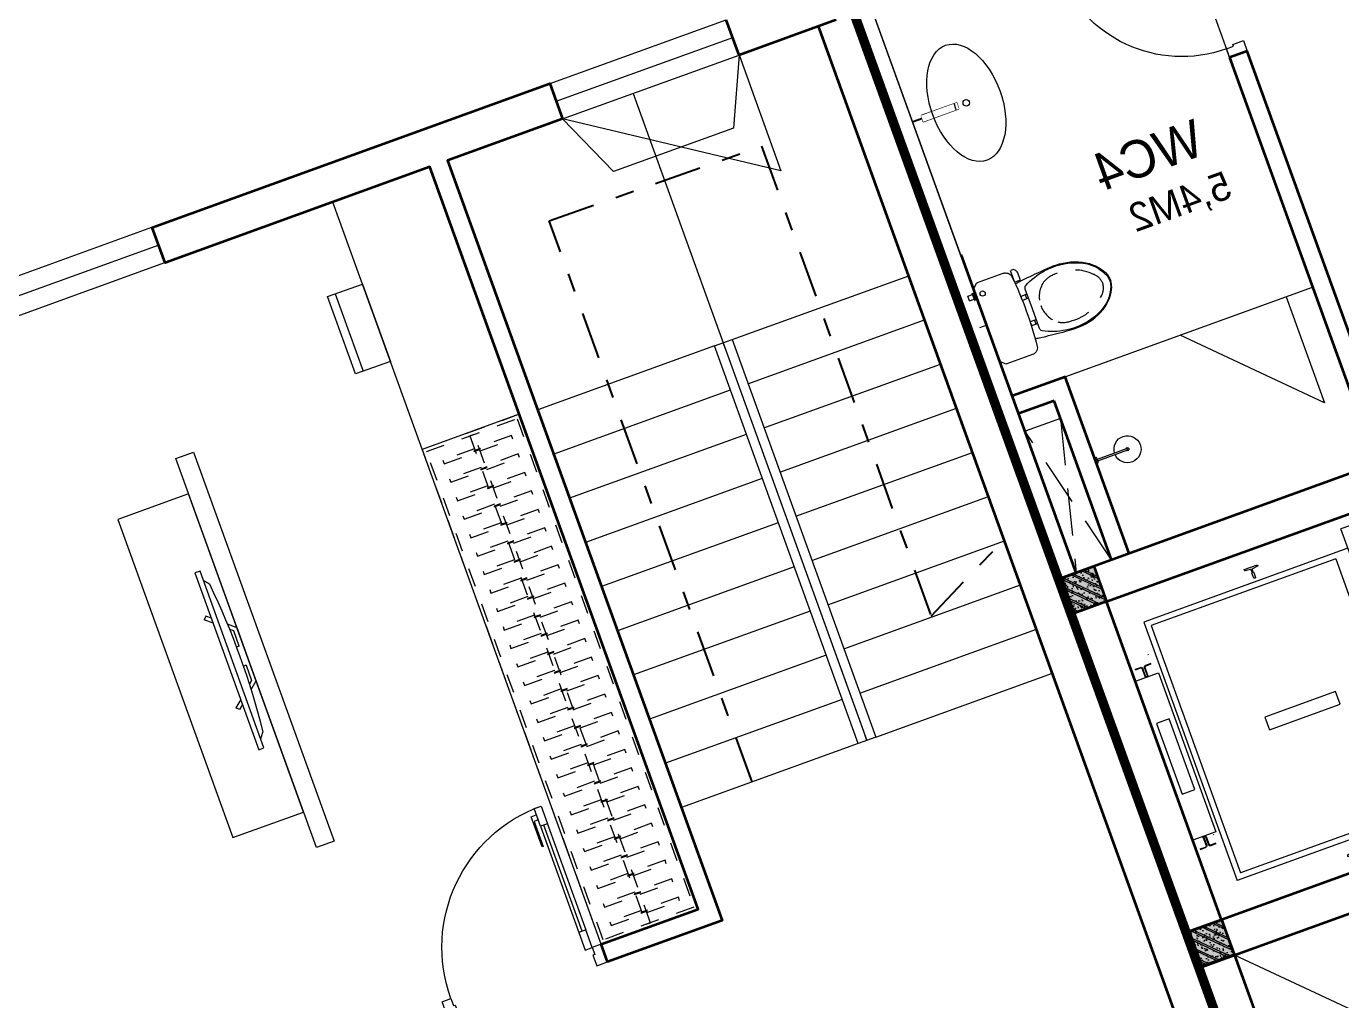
# Model space of a CAD drawing. Header units: metres. Extents: x 568332 to 569219, y 2065964 to 2066430.
# Drawn here: x 568632.11 to 568639.12, y 2066208.63 to 2066213.82 of the extents above; entities that cross this region are included whole.
import ezdxf

# ---------------------------------------------------------------- set-up
doc = ezdxf.new("R2010")
doc.units = ezdxf.units.M
for name, pattern in [('$AUDIT_BAD_LTYPE2', [0]), ('DASHDOT2', [0.5, 0.25, -0.125, 0, -0.125]), ('HIDDEN', [0.375, 0.25, -0.125]), ('HIDDEN2', [0.1875, 0.125, -0.0625]), ('X-5M-G-MB PHONGNGU$0$HIDDEN2', [0.1875, 0.125, -0.0625]), ('xref-thap C (mb tang 32-2)$0$HIDDEN', [0.375, 0.25, -0.125])]:
    doc.linetypes.add(name, pattern=pattern)
doc.layers.get('0').update_dxf_attribs({"linetype": 'CONTINUOUS'})
doc.layers.get('DEFPOINTS').update_dxf_attribs({"linetype": 'CONTINUOUS'})
for name, color, linetype, lineweight in [('-CONCRETE', 1, 'CONTINUOUS', 35), ('-DOOR', 137, 'CONTINUOUS', 9), ('-FURNITURE', 46, 'CONTINUOUS', 9), ('-HATCH', 8, 'CONTINUOUS', 5), ('-HIDE', 3, 'HIDDEN', 13), ('-LINE1', 7, 'CONTINUOUS', 18), ('-LINE2', 252, 'CONTINUOUS', 9), ('-STEEL1', 1, 'CONTINUOUS', 35), ('-TEXT', 7, 'CONTINUOUS', 15), ('-WALL', 4, 'CONTINUOUS', 35), ('TEXT25', 2, 'CONTINUOUS', 13)]:
    doc.layers.add(name, color=color, linetype=linetype, lineweight=lineweight)
for name, color, linetype in [('1-NETMANH', 8, 'CONTINUOUS'), ('LoLK', 6, 'CONTINUOUS'), ('TIMDUONG', 1, 'CONTINUOUS')]:
    doc.layers.add(name, color=color, linetype=linetype)
doc.styles.add('SVN_AVO_thuong', font='')
doc.styles.add('T1', font='', dxfattribs={"height": 200})
doc.styles.add('vnavanth', font='', dxfattribs={"width": 0.8})
doc.styles.get('SVN_AVO_thuong').set_extended_font_data('SVN-Avo')
doc.styles.get('T1').set_extended_font_data('VNgeometric Light')
doc.styles.get('vnavanth').set_extended_font_data('.VnAvantH')

# ---------------------------------------------------------------- blocks, each defined once
blk = doc.blocks.new('XR.MB.LM123$0$tvi 1')
blk.add_lwpolyline([(28.54445810673496, -2.291926648467779e-10), (28.54445810673496, -999.9999999999964), (-7.275957614183426e-12, -1000), (0, 0)], close=True)
for points in [[(28.54445810680045, -50.31958968611434), (52.37372755713295, -80.86315460130209)], [(-24.09820395050338, -235.5599978379832), (-39.09879504836863, -251.7939635238108)], [(0, -284.7849796677438), (-39.09879504836863, -251.7939635238108)], [(0, -255.9952397129928), (-24.09820395050338, -235.5599978379832)], [(69.66229681991535, -315.0836646851385), (111.1934016081432, -350.2927865858655), (111.193401608034, -649.712917566063), (69.68611289083492, -684.9110379843005)], [(89.09002233762294, -445.7449799550195), (89.09002233762294, -359.9578938602899), (70.91298945683957, -344.6203678706661)], [(89.09002233762294, -445.7449799550195), (73.49991829216015, -445.7449799550232)], [(89.09002233768115, -554.2550200447404), (89.09002233773936, -640.0421061392371), (70.91298945678864, -655.3796321293303)], [(89.09002233768115, -554.2550200447404), (73.49991829216015, -554.2550200447404)], [(0, -715.2150203320198), (-39.09879504836863, -748.2060364759491)], [(-24.09820395050338, -764.4400021620095), (-39.09879504836863, -748.2060364759491)], [(0, -744.004760287), (-24.09820395050338, -764.4400021620095)], [(28.54445810674224, -949.680410313882), (52.37372755713295, -919.1368453984578)]]:
    blk.add_lwpolyline(points)
blk.add_arc((-4025.16618952866, -499.9999999999964), 4099.025185406737, 354.1310878512652, 5.868912148527433)
blk = doc.blocks.new('*U149')
at = {"linetype": '$AUDIT_BAD_LTYPE2'}
for p, q in [((70, 100), (70, 699.9999999999982)), ((90, 699.9999999999982), (90, 100))]:
    blk.add_line(p, q, dxfattribs=at)
for points in [[(50, 699.9999999999982), (90, 699.9999999999982), (90, 799.9999999999982), (50, 799.9999999999982), (50, 699.9999999999982)], [(50, 702.9059272893337), (50, 100)], [(50, 100), (90, 100), (90, 0), (50, 0), (50, 100)]]:
    blk.add_lwpolyline(points)
for points in [[(118.2698876160139, 594.5156181119073), (118.2698876160139, 764.1349438079906), (90, 764.1349438079906), (90, 735.8650561920058), (112.6159100928053, 735.8650561920058), (112.6159100928053, 594.5156181119073)], [(0, 0), (50, 0), (50, -40), (60, -40), (60, -99.99999999999272), (0, -99.99999999999272)], [(899.9999999999982, 1.3252863207713e-28), (849.9999999999982, 1.3252863207713e-28), (849.9999999999982, -40.00000000000001), (839.9999999999982, -40.00000000000001), (839.9999999999982, -99.99999999999272), (899.9999999999982, -99.99999999999272)]]:
    blk.add_lwpolyline(points, close=True)
at = {"linetype": '$AUDIT_BAD_LTYPE2', "ltscale": 0.3}
blk.add_arc((50, 0), 799.9999999999982, 0, 90, dxfattribs=at)
blk = doc.blocks.new('*U295')
at = {"linetype": 'X-5M-G-MB PHONGNGU$0$HIDDEN2'}
for points in [[(0, 600.0000000004657), (0, 0), (3054.622038161325, -1.140462965733692e-09), (3054.622038161325, 599.9999999993252)], [(3034.622038161325, 579.9996613712518), (3034.622038161325, 19.99966137125198), (20, 20.00000000046566), (20, 580.0000000004657)], [(3034.622038161325, 286.699121294334), (3034.622038161325, 313.0991212942408), (20, 313.0991212953813), (19.99999859370291, 286.6991212952417)], [(113.7817614636733, 319.1750910408318), (109.4317788550979, 319.1750910408318), (109.4317788550979, 280.441767644881), (113.7817614636733, 280.441767644881)], [(227.7817614636733, 319.1750910407849), (223.4317788550979, 319.1750910407849), (223.4317788550979, 280.4417676448341), (227.7817614636733, 280.4417676448341)], [(341.7817614636733, 319.175091040738), (337.4317788550979, 319.175091040738), (337.4317788550979, 280.4417676447872), (341.7817614636733, 280.4417676447872)], [(455.7817614636733, 319.1750910406911), (451.4317788550979, 319.1750910406911), (451.4317788550979, 280.4417676447403), (455.7817614636733, 280.4417676447403)], [(569.7817614636733, 319.1750910406442), (565.431778855098, 319.1750910406442), (565.431778855098, 280.4417676446934), (569.7817614636733, 280.4417676446934)], [(683.7817614636733, 319.1750910405973), (679.431778855098, 319.1750910405973), (679.431778855098, 280.4417676446465), (683.7817614636733, 280.4417676446465)], [(797.7817614636733, 319.1750910405504), (793.431778855098, 319.1750910405504), (793.431778855098, 280.4417676445996), (797.7817614636733, 280.4417676445996)], [(911.7817614636733, 319.1750910405035), (907.431778855098, 319.1750910405035), (907.431778855098, 280.4417676445527), (911.7817614636733, 280.4417676445527)], [(1025.781761463673, 319.1750910404566), (1021.431778855098, 319.1750910404566), (1021.431778855098, 280.4417676445057), (1025.781761463673, 280.4417676445057)], [(1139.781761463673, 319.1750910404097), (1135.431778855098, 319.1750910404097), (1135.431778855098, 280.4417676444588), (1139.781761463673, 280.4417676444588)], [(1253.781761463673, 319.1750910403628), (1249.431778855098, 319.1750910403628), (1249.431778855098, 280.4417676444119), (1253.781761463673, 280.4417676444119)], [(1367.781761463673, 319.1750910403159), (1363.431778855098, 319.1750910403159), (1363.431778855098, 280.441767644365), (1367.781761463673, 280.441767644365)], [(1481.781761463673, 319.175091040269), (1477.431778855098, 319.175091040269), (1477.431778855098, 280.4417676443181), (1481.781761463673, 280.4417676443181)], [(1595.781761463673, 319.175091040222), (1591.431778855098, 319.175091040222), (1591.431778855098, 280.4417676442712), (1595.781761463673, 280.4417676442712)], [(1709.781761463673, 319.1750910401751), (1705.431778855098, 319.1750910401751), (1705.431778855098, 280.4417676442243), (1709.781761463673, 280.4417676442243)], [(1823.781761463673, 319.1750910401282), (1819.431778855098, 319.1750910401282), (1819.431778855098, 280.4417676441774), (1823.781761463673, 280.4417676441774)], [(1937.781761463673, 319.1750910400813), (1933.431778855098, 319.1750910400813), (1933.431778855098, 280.4417676441305), (1937.781761463673, 280.4417676441305)], [(2051.781761463673, 319.1750910400344), (2047.431778855098, 319.1750910400344), (2047.431778855098, 280.4417676440836), (2051.781761463673, 280.4417676440836)], [(2165.781761463673, 319.1750910399875), (2161.431778855098, 319.1750910399875), (2161.431778855098, 280.4417676440366), (2165.781761463673, 280.4417676440366)], [(2279.781761463673, 319.1750910399406), (2275.431778855098, 319.1750910399406), (2275.431778855098, 280.4417676439897), (2279.781761463673, 280.4417676439897)], [(2393.781761463673, 319.1750910398937), (2389.431778855098, 319.1750910398937), (2389.431778855098, 280.4417676439429), (2393.781761463673, 280.4417676439429)], [(2507.781761463673, 319.1750910398468), (2503.431778855098, 319.1750910398468), (2503.431778855098, 280.441767643896), (2507.781761463673, 280.441767643896)], [(2621.781761463673, 319.1750910397999), (2617.431778855098, 319.1750910397999), (2617.431778855098, 280.4417676438491), (2621.781761463673, 280.4417676438491)], [(2735.781761463673, 319.1750910397529), (2731.431778855098, 319.1750910397529), (2731.431778855098, 280.4417676438021), (2735.781761463673, 280.4417676438021)], [(2849.781761463673, 319.175091039706), (2845.431778855098, 319.175091039706), (2845.431778855098, 280.4417676437552), (2849.781761463673, 280.4417676437552)], [(2963.781761463673, 319.1750910396592), (2959.431778855098, 319.1750910396592), (2959.431778855098, 280.4417676437083), (2963.781761463673, 280.4417676437083)]]:
    blk.add_lwpolyline(points, close=True, dxfattribs=at)
for points in [[(122.2409142897814, 313.1103512093413), (122.2409142897814, 515.2497102723445), (100.1765458012815, 515.2497102723445), (100.1765458012815, 313.1103512093413)], [(236.2409142897814, 313.1103512092944), (236.2409142897814, 515.2497102722975), (214.1765458012815, 515.2497102722975), (214.1765458012815, 313.1103512092944)], [(350.2409142897814, 313.1103512092475), (350.2409142897814, 515.2497102722507), (328.1765458012815, 515.2497102722507), (328.1765458012815, 313.1103512092475)], [(464.2409142897814, 313.1103512092006), (464.2409142897814, 515.2497102722037), (442.1765458012815, 515.2497102722037), (442.1765458012815, 313.1103512092006)], [(578.2409142897814, 313.1103512091537), (578.2409142897814, 515.2497102721569), (556.1765458012815, 515.2497102721569), (556.1765458012815, 313.1103512091537)], [(692.2409142897814, 313.1103512091068), (692.2409142897814, 515.24971027211), (670.1765458012815, 515.24971027211), (670.1765458012815, 313.1103512091068)], [(806.2409142897814, 313.1103512090599), (806.2409142897814, 515.249710272063), (784.1765458012815, 515.249710272063), (784.1765458012815, 313.1103512090599)], [(920.2409142897814, 313.110351209013), (920.2409142897814, 515.2497102720162), (898.1765458012815, 515.2497102720162), (898.1765458012815, 313.110351209013)], [(1034.240914289781, 313.1103512089661), (1034.240914289781, 515.2497102719692), (1012.176545801281, 515.2497102719692), (1012.176545801281, 313.1103512089661)], [(1148.240914289781, 313.1103512089192), (1148.240914289781, 515.2497102719224), (1126.176545801281, 515.2497102719224), (1126.176545801281, 313.1103512089192)], [(1262.240914289781, 313.1103512088723), (1262.240914289781, 515.2497102718754), (1240.176545801281, 515.2497102718754), (1240.176545801281, 313.1103512088723)], [(1376.240914289781, 313.1103512088254), (1376.240914289781, 515.2497102718285), (1354.176545801281, 515.2497102718285), (1354.176545801281, 313.1103512088254)], [(1490.240914289781, 313.1103512087785), (1490.240914289781, 515.2497102717816), (1468.176545801281, 515.2497102717816), (1468.176545801281, 313.1103512087785)], [(1604.240914289781, 313.1103512087315), (1604.240914289781, 515.2497102717347), (1582.176545801281, 515.2497102717347), (1582.176545801281, 313.1103512087315)], [(1718.240914289781, 313.1103512086846), (1718.240914289781, 515.2497102716878), (1696.176545801281, 515.2497102716878), (1696.176545801281, 313.1103512086846)], [(1832.240914289781, 313.1103512086377), (1832.240914289781, 515.2497102716409), (1810.176545801281, 515.2497102716409), (1810.176545801281, 313.1103512086377)], [(1946.240914289781, 313.1103512085908), (1946.240914289781, 515.2497102715939), (1924.176545801281, 515.2497102715939), (1924.176545801281, 313.1103512085908)], [(2060.240914289781, 313.1103512085439), (2060.240914289781, 515.2497102715471), (2038.176545801281, 515.2497102715471), (2038.176545801281, 313.1103512085439)], [(2174.240914289781, 313.110351208497), (2174.240914289781, 515.2497102715001), (2152.176545801281, 515.2497102715001), (2152.176545801281, 313.110351208497)], [(2288.240914289781, 313.1103512084501), (2288.240914289781, 515.2497102714533), (2266.176545801281, 515.2497102714533), (2266.176545801281, 313.1103512084501)], [(2402.240914289781, 313.1103512084032), (2402.240914289781, 515.2497102714063), (2380.176545801281, 515.2497102714063), (2380.176545801281, 313.1103512084032)], [(2516.240914289781, 313.1103512083563), (2516.240914289781, 515.2497102713594), (2494.176545801281, 515.2497102713594), (2494.176545801281, 313.1103512083563)], [(2630.240914289781, 313.1103512083094), (2630.240914289781, 515.2497102713126), (2608.176545801281, 515.2497102713126), (2608.176545801281, 313.1103512083094)], [(2744.240914289781, 313.1103512082624), (2744.240914289781, 515.2497102712656), (2722.176545801281, 515.2497102712656), (2722.176545801281, 313.1103512082624)], [(2858.240914289781, 313.1103512082155), (2858.240914289781, 515.2497102712188), (2836.176545801281, 515.2497102712188), (2836.176545801281, 313.1103512082155)], [(2972.240914289781, 313.1103512081687), (2972.240914289781, 515.2497102711718), (2950.176545801281, 515.2497102711718), (2950.176545801281, 313.1103512081687)], [(100.1765458012815, 286.7103512094345), (100.1765458012815, 92.0852110228024), (122.2409142897814, 92.0852110228024), (122.2409142897814, 286.7103512094345)], [(214.1765458012815, 286.7103512093876), (214.1765458012815, 92.08521102275549), (236.2409142897814, 92.08521102275549), (236.2409142897814, 286.7103512093876)], [(328.1765458012815, 286.7103512093407), (328.1765458012815, 92.08521102270858), (350.2409142897814, 92.08521102270858), (350.2409142897814, 286.7103512093407)], [(442.1765458012815, 286.7103512092938), (442.1765458012815, 92.08521102266168), (464.2409142897814, 92.08521102266168), (464.2409142897814, 286.7103512092938)], [(556.1765458012815, 286.7103512092469), (556.1765458012815, 92.08521102261477), (578.2409142897814, 92.08521102261477), (578.2409142897814, 286.7103512092469)], [(670.1765458012815, 286.7103512092), (670.1765458012815, 92.08521102256786), (692.2409142897814, 92.08521102256786), (692.2409142897814, 286.7103512092)], [(784.1765458012815, 286.7103512091531), (784.1765458012815, 92.08521102252095), (806.2409142897814, 92.08521102252095), (806.2409142897814, 286.7103512091531)], [(898.1765458012815, 286.7103512091062), (898.1765458012815, 92.08521102247404), (920.2409142897814, 92.08521102247404), (920.2409142897814, 286.7103512091062)], [(1012.176545801281, 286.7103512090592), (1012.176545801281, 92.08521102242715), (1034.240914289781, 92.08521102242715), (1034.240914289781, 286.7103512090592)], [(1126.176545801281, 286.7103512090123), (1126.176545801281, 92.08521102238024), (1148.240914289781, 92.08521102238024), (1148.240914289781, 286.7103512090123)], [(1240.176545801281, 286.7103512089654), (1240.176545801281, 92.08521102233333), (1262.240914289781, 92.08521102233333), (1262.240914289781, 286.7103512089654)], [(1354.176545801281, 286.7103512089186), (1354.176545801281, 92.08521102228642), (1376.240914289781, 92.08521102228642), (1376.240914289781, 286.7103512089186)], [(1468.176545801281, 286.7103512088717), (1468.176545801281, 92.0852110222395), (1490.240914289781, 92.0852110222395), (1490.240914289781, 286.7103512088717)], [(1582.176545801281, 286.7103512088247), (1582.176545801281, 92.0852110221926), (1604.240914289781, 92.0852110221926), (1604.240914289781, 286.7103512088247)], [(1696.176545801281, 286.7103512087778), (1696.176545801281, 92.0852110221457), (1718.240914289781, 92.0852110221457), (1718.240914289781, 286.7103512087778)], [(1810.176545801281, 286.7103512087309), (1810.176545801281, 92.08521102209879), (1832.240914289781, 92.08521102209879), (1832.240914289781, 286.7103512087309)], [(1924.176545801281, 286.710351208684), (1924.176545801281, 92.08521102205188), (1946.240914289781, 92.08521102205188), (1946.240914289781, 286.710351208684)], [(2038.176545801281, 286.7103512086371), (2038.176545801281, 92.08521102200497), (2060.240914289781, 92.08521102200497), (2060.240914289781, 286.7103512086371)], [(2152.176545801281, 286.7103512085902), (2152.176545801281, 92.08521102195806), (2174.240914289781, 92.08521102195806), (2174.240914289781, 286.7103512085902)], [(2266.176545801281, 286.7103512085433), (2266.176545801281, 92.08521102191116), (2288.240914289781, 92.08521102191116), (2288.240914289781, 286.7103512085433)], [(2380.176545801281, 286.7103512084964), (2380.176545801281, 92.08521102186425), (2402.240914289781, 92.08521102186425), (2402.240914289781, 286.7103512084964)], [(2494.176545801281, 286.7103512084495), (2494.176545801281, 92.08521102181734), (2516.240914289781, 92.08521102181734), (2516.240914289781, 286.7103512084495)], [(2608.176545801281, 286.7103512084026), (2608.176545801281, 92.08521102177043), (2630.240914289781, 92.08521102177043), (2630.240914289781, 286.7103512084026)], [(2722.176545801281, 286.7103512083556), (2722.176545801281, 92.08521102172352), (2744.240914289781, 92.08521102172352), (2744.240914289781, 286.7103512083556)], [(2836.176545801281, 286.7103512083087), (2836.176545801281, 92.08521102167663), (2858.240914289781, 92.08521102167663), (2858.240914289781, 286.7103512083087)], [(2950.176545801281, 286.7103512082618), (2950.176545801281, 92.08521102162972), (2972.240914289781, 92.08521102162972), (2972.240914289781, 286.7103512082618)]]:
    blk.add_lwpolyline(points, dxfattribs=at)
blk = doc.blocks.new('X-5M-G-MB PHONGNGU$0$A$C25DB0C3F')
at = {"elevation": -1.640194e-10}
for points in [[(197.042397281708, 437.8598038521595), (197.0369402521756, -4.041241481900215e-06), (2.670008689165115e-05, 0.002451622160151601), (0.005483729648403823, 437.8622595155612)], [(0.005483729648403823, 437.8622595155612), (197.0369402521756, 437.8622595153283), (197.0369402521756, -4.041241481900215e-06), (0.005483729648403823, -4.041226929984987e-06)]]:
    blk.add_lwpolyline(points, close=True, dxfattribs=at)
at = {"elevation": -1.640194e-10, "flags": 128}
blk.add_lwpolyline([(43.79146451898851, 437.8617138124537), (43.78600748942699, 0.001905919052660465)], dxfattribs=at)
blk = doc.blocks.new('M2-T3.1')
at = {"layer": '-DOOR'}
for p, q in [((568634.2892698012, 2066213.28931714), (568635.8412711126, 2066213.850534903)), ((568634.9348645207, 2066213.4164328), (568635.8752769823, 2066213.756494483)), ((568634.9688703907, 2066213.322392378), (568635.909274602, 2066213.662451078)), ((568632.8794499092, 2066212.779438818), (568630.5278104678, 2066211.928938264)), ((568632.819415358, 2066212.651392527), (568630.5618163378, 2066211.834897843)), ((568632.9474616492, 2066212.591357976), (568630.5958222077, 2066211.740857422))]:
    blk.add_line(p, q, dxfattribs=at)
at = {"layer": '-FURNITURE'}
for p, q in [((568634.7392778082, 2066211.750648082), (568634.2220554921, 2066211.563615797)), ((568632.9107741532, 2066211.514756245), (568633.0048145743, 2066211.548762115)), ((568633.0048145743, 2066211.548762115), (568633.7529437144, 2066209.47987285)), ((568633.6589032933, 2066209.44586698), (568632.9107741532, 2066211.514756245)), ((568633.7529437144, 2066209.47987285), (568633.6589032933, 2066209.44586698))]:
    blk.add_line(p, q, dxfattribs=at)
for points in [[(568635.174243725, 2066208.930417988), (568633.7459733126, 2066212.880181693), (568634.2631956286, 2066213.067213978), (568635.6914660411, 2066209.117450272)], [(568632.9787858932, 2066211.326675403), (568632.6026242087, 2066211.190651923), (568633.2147298688, 2066209.497924343), (568633.5908915533, 2066209.633947822)]]:
    blk.add_lwpolyline(points, close=True, dxfattribs=at)
at = {"layer": '-LINE1'}
blk.add_line((568635.3446864616, 2066213.458198992), (568635.8245432457, 2066212.131194741), dxfattribs=at)
at = {"layer": '-LINE1', "lineweight": 18}
for p, q in [((568635.87157418, 2066212.148218793), (568636.8120059918, 2066212.488287473)), ((568635.956588855, 2066211.91311774), (568636.8970206669, 2066212.25318642)), ((568636.0416035301, 2066211.678016687), (568636.9820353419, 2066212.018085368)), ((568635.8625214736, 2066211.879084882), (568634.9220896618, 2066211.539016201)), ((568636.126618205, 2066211.442915634), (568637.0670500168, 2066211.782984315)), ((568635.9475361486, 2066211.643983829), (568635.0071043369, 2066211.303915148)), ((568636.21163288, 2066211.207814581), (568637.1520646919, 2066211.547883262)), ((568636.0325508236, 2066211.408882777), (568635.0921190119, 2066211.068814096)), ((568636.2966475551, 2066210.972713528), (568637.2370793669, 2066211.312782209)), ((568636.1175654986, 2066211.173781723), (568635.1771336868, 2066210.833713043)), ((568636.38166223, 2066210.737612475), (568637.3220940419, 2066211.077681156)), ((568636.2025801736, 2066210.938680671), (568635.2621483619, 2066210.59861199)), ((568636.466676905, 2066210.502511423), (568637.4071087169, 2066210.842580104)), ((568636.2875948487, 2066210.703579618), (568635.3471630369, 2066210.363510937)), ((568636.5516915801, 2066210.26741037), (568637.492123392, 2066210.607479051)), ((568636.3726095236, 2066210.468478565), (568635.4321777119, 2066210.128409885)), ((568636.636706255, 2066210.032309317), (568637.5771380669, 2066210.372377998)), ((568636.4576241986, 2066210.233377512), (568635.5171923869, 2066209.893308832)), ((568636.5426388737, 2066209.99827646), (568635.602207062, 2066209.658207779))]:
    blk.add_line(p, q, dxfattribs=at)
at = {"layer": '-LINE1'}
for points in [[(568635.602207062, 2066209.658207779), (568634.3572265453, 2066213.101098435)], [(568635.7775067986, 2066212.114185935), (568634.8370749869, 2066211.774117254)]]:
    blk.add_lwpolyline(points, dxfattribs=at)
at = {"layer": '-LINE1', "lineweight": 18}
for points in [[(568635.7775067986, 2066212.114185935), (568635.8715796928, 2066212.148203547), (568636.6367117679, 2066210.032294072), (568636.5426388737, 2066209.99827646)], [(568635.8415299442, 2066212.084168659), (568635.8245270093, 2066212.13118887), (568636.5896915573, 2066210.015291137), (568636.5726561493, 2066210.062299605)]]:
    blk.add_lwpolyline(points, close=True, dxfattribs=at)
at = {"layer": '-LINE2', "linetype": 'HIDDEN2', "ltscale": 10}
for p, q in [((568635.9091201443, 2066213.662878218), (568635.8793146355, 2066213.273652716)), ((568635.9091201443, 2066213.662878218), (568636.1321564898, 2066213.04608965)), ((568636.1321564898, 2066213.04608965), (568634.9687159766, 2066213.322819534)), ((568634.9687159766, 2066213.322819534), (568635.2405709688, 2066213.042677207)), ((568635.8793146355, 2066213.273652716), (568635.2405709688, 2066213.042677207))]:
    blk.add_line(p, q, dxfattribs=at)
at = {"layer": '-WALL'}
for p, q in [((568636.4525514588, 2066214.071504776), (568638.4707422375, 2066208.490505224)), ((568635.909274602, 2066213.662451078), (568635.841262862, 2066213.85053192)), ((568636.4261438148, 2066213.849281028), (568635.909274602, 2066213.662451078)), ((568638.2822376174, 2066208.422340242), (568636.3321033937, 2066213.815275158))]:
    blk.add_line(p, q, dxfattribs=at)
blk.add_lwpolyline([(568635.2082490373, 2066208.836377365), (568635.1742431674, 2066208.930417786), (568635.6914660416, 2066209.117450273), (568634.2631733048, 2066213.067275713), (568632.853421228, 2066212.557352106), (568632.7854275452, 2066212.745383012), (568634.9009005806, 2066213.510357267), (568634.9688703907, 2066213.322392378), (568634.3571596901, 2066213.101431015), (568635.8195123327, 2066209.057415722)], close=True, dxfattribs=at)
at = {"layer": '1-NETMANH', "linetype": 'DASHDOT2'}
blk.add_lwpolyline([(568635.9783825467, 2066209.79423625), (568634.8986880201, 2066212.780042169), (568636.0285331452, 2066213.177942265), (568636.0285331452, 2066213.177942265), (568636.9318469769, 2066210.677207561), (568637.3170827837, 2066211.082204183)], dxfattribs=at)
at = {"layer": 'TIMDUONG', "color": 1, "linetype": 'HIDDEN', "ltscale": 10, "const_width": 0.05}
blk.add_lwpolyline([(568635.7726575843, 2066215.952376971), (568625.4282189548, 2066212.211709992), (568630.1956530432, 2066199.03444783), (568636.6364510525, 2066195.923324992), (568642.3250382127, 2066197.832386907)], close=True, dxfattribs=at)
at = {"layer": '-DOOR', "xscale": -0.001, "yscale": 0.001, "zscale": 0.001, "rotation": 19.88045043168509}
blk.add_blockref('*U149', (568635.1742236192, 2066208.930471845), dxfattribs=at)
at = {"layer": '-FURNITURE', "xscale": 0.001, "yscale": 0.001, "zscale": 0.001, "rotation": 19.88116450678261}
blk.add_blockref('X-5M-G-MB PHONGNGU$0$A$C25DB0C3F', (568633.867314207, 2066211.965203106), dxfattribs=at)
at = {"layer": '-FURNITURE', "extrusion": (0, 0, -1)}
for name, p, xscale, yscale, zscale, rotation in [('*U295', (-568634.2220554921, 2066211.563615797), -0.000916666666665974, 0.000916666666665974, -0.000916666666665974, 70.11954956831491), ('XR.MB.LM123$0$tvi 1', (-568633.3526535821, 2066209.965896425), 0.001, 0.001, 0.001, 160.1158598459066)]:
    blk.add_blockref(name, p, dxfattribs=dict(at, xscale=xscale, yscale=yscale, zscale=zscale, rotation=rotation))
blk = doc.blocks.new('A$C38b1dc06')
at = {"layer": '-LINE1'}
for p, q in [((1749.854677429888, 4156.179725173817), (0.3015751927741803, 4156.179725173817)), ((1000.281453303236, 3156.179725173817), (0.3015751927741803, 4156.179725173817)), ((0.3015751927741803, 4156.179725173817), (0.3015751919010654, -343.8202748260228)), ((1000.281453303236, 4156.179725173824), (1000.281453303236, 3156.179725173824)), ((1250.139194678806, 3156.179725173824), (1250.139194678806, 4156.179725173824)), ((1250.139194678806, 4156.179725173824), (1250.139194678806, 3156.179725173824)), ((1499.996936054376, 3156.179725173824), (1499.996936054376, 4156.179725173824)), ((1499.996936054376, 4156.179725173824), (1499.996936054318, 3156.179725173832)), ((1749.854677429888, 3156.179725173824), (1749.854677429888, 4156.179725173824)), ((1749.854677429888, 4156.179725173817), (1749.85467742983, 3106.179725173817)), ((1000.281453302305, 656.1797251739335), (1000.281453303236, 3156.179725173817)), ((1000.281453303236, 3156.179725173817), (1749.85467742983, 3156.179725173817)), ((1050.281453303003, 706.1797251739772), (1050.281453303236, 3106.179725173817)), ((1050.281453303236, 3106.179725173817), (1699.854677429801, 3106.179725173817)), ((1233.300401159795, 2905.148311595723), (1699.854677429801, 3106.179725173817)), ((1699.854677428928, 706.1797251739772), (1699.854677429801, 3106.179725173817)), ((1749.854677429597, 706.179725173999), (1749.85467742983, 3106.179725173839)), ((1050.281453303003, 706.1797251739772), (1233.300401159795, 2905.148311595723)), ((1050.281453303003, 706.1797251739772), (1699.854677428928, 706.1797251739772)), ((1749.854677429888, -343.8202748260228), (1749.85467742983, 706.1797251739772)), ((1000.281453303236, 656.1797251739772), (1749.85467742983, 656.1797251739772)), ((1000.281453303236, -343.8202748260228), (1000.281453303236, 656.1797251739772)), ((1250.139194678806, 656.1797251739772), (1250.139194678806, -343.8202748260228)), ((1250.139194678806, -343.8202748260228), (1250.139194678806, 656.1797251739772)), ((1499.996936054376, 656.1797251739772), (1499.996936054376, -343.8202748260228)), ((1499.996936054376, -343.8202748260228), (1499.996936054318, 656.1797251739699)), ((1749.854677429888, 656.1797251739772), (1749.854677429888, -343.8202748260228)), ((1749.854677429888, -343.8202748260228), (0.3015751919010654, -343.8202748260228))]:
    blk.add_line(p, q, dxfattribs=at)
at = {"layer": '-LINE1', "lineweight": 18}
for p, q in [((1000.281453303236, 3156.179725173817), (0.2521035463432781, 3156.179725173817)), ((1000.281453303003, 2906.17972517389), (0.2521035461104475, 2906.17972517389)), ((1000.281453303469, 2656.17972517389), (0.2521035465761088, 2656.17972517389)), ((1000.281453303469, 2406.17972517389), (0.2521035465761088, 2406.17972517389)), ((1000.281453303469, 2156.179725173904), (0.2521035465761088, 2156.179725173904)), ((1000.281453303469, 1906.179725173904), (0.2521035465761088, 1906.179725173904)), ((1000.281453303469, 1656.179725173904), (0.2521035465761088, 1656.179725173904)), ((1000.28145330277, 1406.179725173904), (0.2521035458776169, 1406.179725173904)), ((1000.281453303236, 1156.179725173904), (0.2521035463432781, 1156.179725173904)), ((1000.28145330277, 906.1797251739044), (0.2521035458776169, 906.1797251739044)), ((1000.281453303236, 656.1797251739772), (0.2521035463432781, 656.1797251739772)), ((1000.281453303236, 656.1797251739772), (0.3015751859056763, -343.82027482595))]:
    blk.add_line(p, q, dxfattribs=at)
at = {"layer": '1-NETMANH', "linetype": 'DASHDOT2'}
blk.add_lwpolyline([(1327.325072003063, 3656.419923450812), (492.458725621982, 3656.419923450812), (508.0748312271317, 155.2632639587246), (508.0748312271317, 155.2632639587246), (1749.854677429888, 156.1797251739772), (1499.996936054376, -343.8202748260228)], dxfattribs=at)
at = {"layer": '-TEXT', "color": 2, "style": 'vnavanth'}
for s, p in [('2', (1346.818775833643, 3603.914582017329)), ('1', (1596.676517209155, 3603.914582017329)), ('20', (1562.294563305157, 183.5576658285718)), ('21', (1783.476825895079, 183.5576658285718))]:
    blk.add_text(s, height=99.97959496000885, dxfattribs=at).set_placement(p)
blk = doc.blocks.new('X-5M-DH-2-CORE$0$A$C75E80C28')
at = {"layer": '-LINE2', "linetype": 'Continuous', "ltscale": 2}
for p, q in [((-510.0000099998433, -21.5000000000291), (-510.0000099998579, -50.60000000000582)), ((-506.8000099998899, -21.5000000000291), (-510.0000099998433, -21.5000000000291)), ((-506.8000099998899, -21.5000000000291), (-506.8000099999044, -50.60000000000582)), ((-456.2000100000296, -56.79999999998836), (-500.6000099999364, -56.80000000001746)), ((-456.2000100000441, -60), (-500.600009999951, -60.0000000000291)), ((-456.2000100000296, -70), (-500.6000099999364, -70.0000000000291)), ((-453.2000100000441, -63), (-453.2000100000296, -67)), ((-450.0000099998579, -63), (-450.0000099998433, -67)), ((450.0000100000616, -63), (450.0000100000761, -67)), ((453.200010000015, -63), (453.2000100000296, -67)), ((456.2000100000296, -56.79999999998836), (500.6000100000529, -56.79999999998836)), ((456.200010000015, -60), (500.6000100000383, -60)), ((456.2000100000296, -70), (500.6000100000529, -70)), ((506.8000100001227, -21.5), (510.0000100000761, -21.5)), ((506.8000100001227, -21.5), (506.8000100001082, -50.59999999997672)), ((510.0000100000761, -21.5), (510.0000100000616, -50.59999999997672)), ((-556.8000102631631, -112.4999999912397), (-560.0000102631166, -112.4999999912397)), ((-510.0000099998579, -108.5000000000291), (-510.0000099998433, -79.39999999999418)), ((-506.8000099999044, -108.5000000000291), (-506.8000099998899, -79.39999999999418)), ((-456.2000100000296, -73.19999999995343), (-500.6000099999364, -73.19999999998254)), ((456.2000100000296, -73.19999999995343), (500.6000100000529, -73.19999999995343)), ((456.800009736864, -112.4999999912397), (460.0000097368174, -112.4999999912397)), ((506.8000100001227, -108.5), (506.8000100001227, -79.39999999996508)), ((510.0000100000761, -108.5), (510.0000100000761, -79.39999999996508)), ((-731.0000002632733, -148.9999999649008), (730.9999997367267, -148.9999999649299)), ((-731.0000002698944, -1304.999999934109), (-731.0000002632733, -148.9999999649008)), ((-700.0000002632733, -178.9999999649008), (699.9999997367267, -178.9999999649299)), ((-700.0000002699089, -1224.999999934109), (-700.0000002632733, -178.9999999649008)), ((699.9999997300911, -1224.999999934109), (699.9999997367267, -178.9999999649299)), ((730.9999997301056, -1304.999999934109), (730.9999997367267, -148.9999999649299)), ((-700.0000002699089, -1224.999999934109), (-400.0000002699089, -1224.999999934138)), ((-400.0000002698944, -1304.999999934138), (-400.0000002699089, -1224.999999934138)), ((699.9999997300911, -1224.999999934109), (399.9999997300911, -1224.999999934109)), ((399.9999997301056, -1304.999999934109), (399.9999997300911, -1224.999999934109)), ((839.9999997301056, -1304.999999934109), (-840.0000002698944, -1304.999999934109)), ((-840.0000002698944, -1364.999999934109), (-840.0000002698944, -1304.999999934109)), ((424.9999997301056, -1308.999999934109), (-425.0000002698944, -1308.999999934109)), ((-425.0000002699089, -1342.999999934109), (-425.0000002698944, -1308.999999934109)), ((-2.6989437174052e-07, -1308.999999934109), (-2.699089236557484e-07, -1342.999999934109)), ((424.9999997300911, -1342.999999934109), (424.9999997301056, -1308.999999934109)), ((839.9999997301056, -1364.999999934109), (839.9999997301056, -1304.999999934109)), ((839.9999997301056, -1364.999999934109), (-840.0000002698944, -1364.999999934109)), ((839.9999997301056, -1394.999999934109), (-840.0000002698944, -1394.999999934109)), ((-840.0000002698944, -1394.999999934109), (-840.0000002698944, -1454.999999934109)), ((424.9999997300911, -1342.999999934109), (-425.0000002699089, -1342.999999934109)), ((839.9999997301056, -1394.999999934109), (839.9999997301056, -1454.999999934109)), ((-840.0000002698944, -1454.999999934109), (-435.0000002698944, -1454.999999934109)), ((-435.0000002698944, -1449.999999934109), (-435.0000002699089, -1459.999999934109)), ((-435.0000002698944, -1449.999999934109), (-400.0000002698944, -1449.999999934138)), ((-435.0000002699089, -1459.999999934109), (-425.0000002699089, -1459.999999934109)), ((-433.4000002698012, -1451.599999934086), (-433.4000002698012, -1458.399999934074)), ((-433.4000002698012, -1451.599999934086), (-401.6000002697547, -1451.599999934086)), ((-433.4000002698012, -1458.399999934074), (-425.0000002698944, -1458.399999934074)), ((429.9999997300911, -1405.999999934138), (-430.0000002699089, -1405.999999934109)), ((-430.0000002699089, -1405.999999934109), (-430.0000002698944, -1445.999999934109)), ((429.9999997301056, -1445.999999934138), (-430.0000002698944, -1445.999999934109)), ((-425.0000002698944, -1458.399999934074), (-425.0000002699089, -1459.999999934109)), ((-401.6000002697547, -1451.599999934086), (-401.6000002697256, -1498.399999934074)), ((399.9999997301056, -1449.999999934109), (-400.0000002698944, -1449.999999934138)), ((-400.0000002698944, -1449.999999934138), (-400.0000002698653, -1499.999999934138)), ((-2.699089236557484e-07, -1405.999999934109), (-2.6989437174052e-07, -1445.999999934109)), ((399.9999997301056, -1449.999999934109), (399.9999997301347, -1499.999999934109)), ((434.9999997301056, -1449.999999934109), (399.9999997301056, -1449.999999934109)), ((401.5999997301988, -1451.599999934086), (401.5999997302279, -1498.399999934074)), ((433.3999997302453, -1451.599999934086), (401.5999997301988, -1451.599999934086)), ((433.3999997302453, -1458.399999934074), (424.9999997301056, -1458.399999934074)), ((424.9999997301056, -1458.399999934074), (424.9999997301056, -1459.999999934109)), ((434.9999997301056, -1459.999999934109), (424.9999997301056, -1459.999999934109)), ((429.9999997300911, -1405.999999934138), (429.9999997301056, -1445.999999934138)), ((433.3999997302453, -1451.599999934086), (433.3999997302453, -1458.399999934074)), ((434.9999997301056, -1449.999999934109), (434.9999997301056, -1459.999999934109)), ((839.9999997301056, -1454.999999934109), (434.9999997301056, -1454.999999934109)), ((-435.0000002698653, -1489.999999934109), (-435.0000002698653, -1499.999999934109)), ((-435.0000002698653, -1489.999999934109), (-425.0000002698653, -1489.999999934109)), ((-435.0000002698653, -1499.999999934109), (-400.0000002698653, -1499.999999934138)), ((-433.4000002697721, -1491.599999934086), (-433.4000002697721, -1498.399999934074)), ((-433.4000002697721, -1491.599999934086), (-425.0000002698653, -1491.599999934086)), ((-433.4000002697721, -1498.399999934074), (-401.6000002697256, -1498.399999934074)), ((-425.0000002698653, -1489.999999934109), (-425.0000002698653, -1491.599999934086)), ((434.9999997301347, -1499.999999934109), (399.9999997301347, -1499.999999934109)), ((433.3999997302744, -1498.399999934074), (401.5999997302279, -1498.399999934074)), ((424.9999997301347, -1489.999999934109), (424.9999997301347, -1491.599999934086)), ((434.9999997301347, -1489.999999934109), (424.9999997301347, -1489.999999934109)), ((433.3999997302744, -1491.599999934086), (424.9999997301347, -1491.599999934086)), ((433.3999997302744, -1491.599999934086), (433.3999997302744, -1498.399999934074)), ((434.9999997301347, -1489.999999934109), (434.9999997301347, -1499.999999934109))]:
    blk.add_line(p, q, dxfattribs=at)
for points in [[(-450.0000000000146, 0), (-450, -130), (450, -130), (449.9999999999854, 0)], [(-200, -29), (200.0000000001164, -29), (200.0000000001164, -101), (-200, -101)], [(-36.0000002632587, -583.9999999649008), (35.9999997367413, -583.9999999649008), (35.99999973675585, -983.9999999649008), (-36.00000026324415, -983.9999999649008)]]:
    blk.add_lwpolyline(points, close=True, dxfattribs=at)
for points in [[(-780.0000002632587, -788.9999999649008), (-751.0000002632587, -788.9999999649299, 0.414213562373095), (-750.0000002632733, -787.9999999649008), (-750.0000002632587, -783.9999999649008), (-750.0000002632587, -779.9999999649008, 0.414213562373095), (-751.0000002632733, -778.9999999649299), (-780.0000002632733, -778.9999999649881, -0.2569775838576673), (-784.1207396915852, -781.9399999648449), (-797.9000002631656, -781.939999964874, -0.414213562373095), (-800.9000002631656, -778.939999964874), (-804.0000002632587, -749.4999999649008, 0.414213562373095), (-807.0000002632587, -746.4999999649008), (-812.0000002632587, -746.4999999649008), (-812.0000002632587, -783.9999999649008), (-812.0000002632587, -821.4999999649008), (-807.0000002632587, -821.4999999649008, 0.414213562373095), (-804.0000002632587, -818.4999999649008), (-800.9000002631656, -789.0599999648693, -0.414213562373095), (-797.9000002631656, -786.0599999648693), (-784.1207396915852, -786.0599999648402, -0.2569775838576673), (-780.0000002632587, -788.9999999647553)], [(779.9999997367413, -788.9999999649299), (750.9999997367413, -788.9999999649008, -0.414213562373095), (749.9999997367267, -787.9999999649299), (749.9999997367413, -783.9999999649299), (749.9999997367413, -779.9999999649299, -0.414213562373095), (750.9999997367267, -778.9999999649008), (779.9999997368432, -778.9999999650172, 0.2569775838576673), (784.1207391653006, -781.939999964874), (797.899999736881, -781.9399999648449, 0.414213562373095), (800.899999736881, -778.9399999648449), (803.9999997367413, -749.4999999649008, -0.414213562373095), (806.9999997367413, -746.4999999649008), (811.9999997367413, -746.4999999649008), (811.9999997367413, -783.9999999649008), (811.9999997367413, -821.4999999649008), (806.9999997367413, -821.4999999649008, -0.414213562373095), (803.9999997367413, -818.4999999649008), (800.899999736881, -789.0599999648402, 0.414213562373095), (797.899999736881, -786.0599999648402), (784.1207391653006, -786.0599999648693, 0.2569775838576672), (779.9999997368577, -788.9999999647844)]]:
    blk.add_lwpolyline(points, format="xyb", dxfattribs=at)
for centre, radius, start, end in [((-500.600009999951, -50.60000000000582), 9.400000000001475, 180, 270), ((-500.6000099999364, -79.39999999999418), 9.399999999997844, 90, 180), ((-500.600009999951, -50.60000000000582), 6.200000000004374, 180, 270), ((-456.2000100000441, -63), 6.19999999999713, 0, 90), ((-456.2000100000441, -63), 3.000000000000045, 0, 90), ((-456.2000100000296, -67), 6.20000000000076, 270, 0), ((-456.2000100000296, -67), 2.999999999999834, 270, 0), ((456.200010000015, -63), 6.19999999999713, 90, 180), ((456.2000100000296, -67), 6.20000000000076, 180, 270), ((456.200010000015, -63), 3.000000000000045, 90, 180), ((456.2000100000296, -67), 2.999999999999834, 180, 270), ((500.6000100000383, -50.59999999997672), 6.200000000004374, 270, 0), ((500.6000100000383, -50.59999999997672), 9.400000000001475, 270, 0), ((500.6000100000529, -79.39999999996508), 9.399999999997844, 0, 90), ((-500.6000099999364, -79.39999999999418), 6.19999999999734, 90, 180), ((500.6000100000529, -79.39999999996508), 6.19999999999734, 0, 90)]:
    blk.add_arc(centre, radius, start, end, dxfattribs=at)
blk = doc.blocks.new('A$C5C575821')
at = {"layer": '-CONCRETE'}
h = blk.add_hatch(color=256, dxfattribs=at)
h.dxf.hatch_style = 1
h.paths.add_polyline_path([(-0.00237559899687767, 200.0000000000146), (-0.00237559899687767, 1.455191522836685e-11), (199.9976244010031, 1.455191522836685e-11), (199.9976244010031, 200.0000000000146)])
blk.add_lwpolyline([(-0.00237559899687767, 1.455191522836685e-11), (199.9976244010031, 1.455191522836685e-11), (199.9976244010031, 200.0000000000146), (-0.00237559899687767, 200.0000000000146)], close=True, dxfattribs=at)
blk = doc.blocks.new('A$C3F71457E')
at = {"layer": '-CONCRETE'}
blk.add_lwpolyline([(-8.760252967476845e-09, -100.0000002632005), (0, 400), (-1500, 400.0000000000582), (-1500.00000001755, -1399.999999999942), (-1.754960976541042e-08, -1400), (-7.895869202911854e-08, -900.0000002632005), (199.9999999912397, -900.0000002982852), (199.9999999824504, -1600), (-1700.00000001755, -1600), (-1700, 600), (200, 600), (199.9999999912397, -100.0000002982852), (6.140908226370811e-08, -100.0000002632005)], dxfattribs=at)
at = {"layer": '-LINE1'}
blk.add_line((-7.895869202911854e-08, -900.0000002632005), (-8.760252967476845e-09, -100.0000002632005), dxfattribs=at)
at = {"layer": '-WALL'}
for p in [(-1699.997624401003, 399.9999999999854), (0.00237559899687767, 399.9999999999854), (-1699.997624401081, -1599.999999999959), (0.002375601565972829, -1600.000000021305)]:
    blk.add_blockref('A$C5C575821', p, dxfattribs=at)
at = {"color": 2, "rotation": 90}
blk.add_blockref('X-5M-DH-2-CORE$0$A$C75E80C28', (-1500.00000000876, -499.9999999999418), dxfattribs=at)
blk = doc.blocks.new('*U18')
at = {"linetype": '$AUDIT_BAD_LTYPE2'}
for p, q in [((70, 100), (69.99999999999999, 599.9999999999982)), ((89.99999999999999, 599.9999999999982), (90, 100))]:
    blk.add_line(p, q, dxfattribs=at)
for points in [[(49.99999999999999, 599.9999999999982), (89.99999999999999, 599.9999999999982), (89.99999999999999, 699.9999999999982), (49.99999999999999, 699.9999999999982), (49.99999999999999, 599.9999999999982)], [(49.99999999999999, 602.9059272893337), (50, 100)], [(50, 100), (90, 100), (90, 0), (50, 0), (50, 100)]]:
    blk.add_lwpolyline(points)
for points in [[(118.2698876160139, 494.5156181119073), (118.2698876160139, 664.1349438079906), (89.99999999999999, 664.1349438079906), (89.99999999999999, 635.8650561920058), (112.6159100928053, 635.8650561920058), (112.6159100928053, 494.5156181119073)], [(0, 0), (50, 0), (50, -40), (60, -40), (60, -100.0001724930698), (0, -100.0001724930698)], [(799.9999999999982, 7.105427357601134e-15), (749.9999999999982, 7.105427357601134e-15), (749.9999999999982, -40), (739.9999999999982, -40), (739.9999999999982, -100.0001724930698), (799.9999999999982, -100.0001724930698)]]:
    blk.add_lwpolyline(points, close=True)
at = {"linetype": '$AUDIT_BAD_LTYPE2', "ltscale": 0.3}
blk.add_arc((50, 0), 699.9999999999982, 0, 90, dxfattribs=at)
blk = doc.blocks.new('shower')
for points in [[(180919.3447017173, -32316.45425928477), (180912.3337561736, -32316.45425928477), (180912.3337561736, -32146.62790954509), (180919.3447017173, -32146.62790954509)], [(180929.3839969719, -32326.62790954066), (180902.2944609144, -32326.62790954066), (180902.2944609144, -32316.45425928477), (180929.3839969719, -32316.45425928477)]]:
    blk.add_lwpolyline(points, close=True)
for radius, start, end in [(72, 272.7906698559544, 267.2093301440456), (8.346062492523743, 294.8355446212717, 245.1644553787283)]:
    blk.add_arc((180915.8392289462, -32146.62790954416), radius, start, end)
blk = doc.blocks.new('A$C18091ED7')
for p, q in [((9.957147995010018e-09, -42.13376978135784), (0, -3.786117304116488e-07)), ((146.1412317672475, -26.59467297248193), (179.181621938591, -26.59467296488583)), ((146.1412317672475, -26.59467297248193), (146.1412317680188, -30.17859706786112)), ((146.1412317680188, -30.17859706786112), (165.7503655985456, -30.17859706340823)), ((153.0594147269658, -36.79204952501459), (146.1412317680188, -30.17859706786112)), ((152.3191092506386, -2.717133611440659e-07), (152.3191092568413, -26.59467297093943)), ((152.3191092506386, -2.717133611440659e-07), (179.1816219322718, -2.654269337654114e-07)), ((153.0594147269658, -36.79204952501459), (165.7503656001572, -36.79204952192958)), ((153.0594147275151, -39.73033438943094), (153.0594147269658, -36.79204952501459)), ((153.0594147275151, -39.73033438943094), (178.4413164740145, -39.73033438349376)), ((153.0594147275151, -39.73033438943094), (178.4413164740145, -39.73033438349376)), ((153.0594147275151, -39.73033438943094), (153.0594147281554, -42.13376974494895)), ((185.3594994290725, -30.17859705851879), (165.7503655985456, -30.17859706340823)), ((178.4413164733487, -36.79204951884458), (165.7503656001572, -36.79204952192958)), ((185.3594994290725, -30.17859705851879), (178.4413164733487, -36.79204951884458)), ((178.4413164733487, -36.79204951884458), (178.4413164740145, -39.73033438349376)), ((178.4413164740145, -39.73033438349376), (178.4413164746547, -42.1337697392446)), ((179.1816219322718, -2.654269337654114e-07), (179.181621938591, -26.59467296488583)), ((179.181621938591, -26.59467296488583), (185.3594994283012, -26.59467296337243)), ((185.3594994283012, -26.59467296337243), (185.3594994290725, -30.17859705851879)), ((-83.25994817525861, -267.3592828898691), (-83.259948167517, -299.9634285944048)), ((-83.25994817257379, -278.4883151478134), (-83.25994817046012, -287.6388527823146)), ((-62.88950393904452, -265.3807882612164), (-81.28145355204106, -265.3807882657275)), ((-60.91100931491019, -267.3592828844266), (-60.91100930728498, -299.9634285889624)), ((60.9110093945892, -267.3592828557594), (60.9110094022144, -299.9634285600623)), ((62.88950401780676, -265.3807882316178), (81.2814536308033, -265.3807882273395)), ((83.25994825493763, -267.3592828505498), (83.25994826256283, -299.9634285550856)), ((83.25994825750604, -278.488315108727), (83.2599482596197, -287.6388527429954)), ((165.3959958605519, -261.9873972070927), (165.3959958671003, -289.7349902229907)), ((167.8691141396885, -259.5142789271486), (228.0810223811895, -259.5142789128586)), ((230.5541406641933, -274.3229751045001), (230.5541406613593, -261.9873971916386)), ((-60.91100930959874, -290.0299398849311), (-83.25994816994717, -290.0299398901407)), ((60.91100939990065, -290.029939856031), (83.25994826024908, -290.0299398510542)), ((167.8691141472664, -292.2081085020036), (206.7175896017579, -292.2081084926904))]:
    blk.add_line(p, q)
for points in [[(230.0000000517721, -218.5046414944518, -0.1374073801801567), (225.4781190853137, -234.6482587013161), (221.7949787454636, -240.7070387715066, -0.2360805181595358), (198.2560902649639, -255.4947853636986, -0.0519608230665726), (-198.2560901437319, -255.4947854572965, -0.236080518165078), (-221.7949786317113, -240.7070388760185), (-225.4781189743626, -234.6482588077488, -0.1374073801809237), (-229.9999999484608, -218.5046416030382), (-229.9999999831671, -71.98694829508895, -0.1989123673786679), (-226.3782021181105, -63.2431547633314), (-208.8906150607545, -45.75556769772083, -0.1989123673792025), (-200.1468215308087, -42.13376982865157), (9.971699910238385e-09, -42.13376978135784), (200.1468215506357, -42.13376973403501, -0.1989123673792025), (208.8906150822841, -45.75556759897154), (226.3782021480001, -63.24315465634572, -0.1989123673791691), (230.0000000170658, -71.98694818626973)], [(144.14367173758, -618.9627606730501, -0.2124047892419209), (26.30999211127346, -734.491494372196, -0.0276853236339062), (-0.5628229983012716, -738.609219571983, -0.0222792448073508), (-26.30999181118386, -734.4914943844487, -0.2124047892421136), (-144.1436714920528, -618.9627607410075, -0.1427957259999892), (-167.2376623962118, -428.0139674870588, -0.0930051380368448), (-127.9331820271946, -309.1271633332653, -0.2564387014614383), (-111.240849547703, -299.9634286007786), (4.746470949612558e-08, -299.9634285748762), (111.2408496426324, -299.9634285482753, -0.2564387014619951), (127.933182126606, -309.1271632729331, -0.0930051380368741), (167.2376625517572, -428.0139674081001, -0.1427957260000456)]]:
    blk.add_lwpolyline(points, format="xyb", close=True)
at = {"linetype": 'xref-thap C (mb tang 32-2)$0$HIDDEN', "ltscale": 100}
blk.add_lwpolyline([(61.00044987679576, -669.0176259216969, -0.1990312026443698), (1.417429302819073e-07, -698.769823720475, -0.1990312026443799), (-61.00044960746891, -669.0176259504806, -0.2189240232571595), (-131.9321382956405, -478.313622940972, -0.1537914605682739), (-112.4681372026971, -403.989815428853, -0.2367011859554165), (5.876427167095244e-08, -347.5870280214876, -0.2367011859554843), (112.4681373467611, -403.9898153757968, -0.1537914605681893), (131.9321384748619, -478.313622878748, -0.2189240232571754)], format="xyb", close=True, dxfattribs=at)
blk.add_circle((165.7503656100234, -78.39166221523192), 13.90362011701458)
for centre, radius, start, end in [((-81.28145355158267, -267.3592828894034), 1.978494623656905, 90.00000001354867, 180.0000000133402), ((-62.88950393858613, -267.3592828848923), 1.978494623656905, 1.334021322268115e-08, 90.00000001354867), ((62.88950401826514, -267.3592828552937), 1.978494623656905, 90.00000001354867, 180.0000000133402), ((81.28145363126168, -267.3592828510155), 1.978494623656905, 1.334021322268115e-08, 90.00000001354867), ((167.8691141402633, -261.9873972065106), 2.473118279571131, 90.00000001354867, 180.0000000133402), ((168.3527972659103, -224.7572911087773), 80.08895368617857, 306.4658507565522, 320.3122930343796), ((228.0810223845983, -274.3229751050822), 2.473118279571131, 320.3122930343796, 1.334021322268115e-08), ((167.8691141466952, -289.7349902224087), 2.473118279571131, 180.0000000133402, 270.0000000135486), ((206.717589598069, -276.6690117186226), 15.53909677420133, 270.0000000135486, 306.4658507565522)]:
    blk.add_arc(centre, radius, start, end)
for points, knots in [([(-155.6468228230951, -259.4535552573798), (-156.6353001506941, -267.2522313103836), (-164.2940232875517, -328.394745314552), (-169.1545302536251, -385.0939582949213), (-183.68571763406, -527.7705276800843), (-135.602968026873, -679.1126648240606), (-50.29344375100118, -735.2493608418445), (-19.70048385594782, -741.0901266933652), (1.531116140540689e-07, -743.6724421556864)], [130.6139379315478, 130.6139379315478, 130.6139379315478, 130.6139379315478, 152.8521090939923, 311.1293507817257, 417.703951170228, 561.3833927516608, 697.6926317810714, 710.812262267882, 710.812262267882, 710.812262267882, 710.812262267882]), ([(155.6468228994709, -259.4535551877343), (156.6353002305841, -267.2522312389628), (164.2940233960289, -328.3947452375724), (169.1545303888706, -385.0939582149149), (183.6857178367027, -527.7705275934422), (135.6029683008201, -679.1126647599449), (50.29344405157826, -735.2493608178338), (19.70048415924612, -741.0901266841101), (1.530679583083838e-07, -743.6724421554536)], [130.613937934949, 130.613937934949, 130.613937934949, 130.613937934949, 152.8521090939923, 311.1293507817257, 417.703951170228, 561.3833927516608, 697.6926317810714, 710.812262267882, 710.812262267882, 710.812262267882, 710.812262267882])]:
    blk.add_open_spline(points, degree=3, knots=knots)
blk = doc.blocks.new('Sink_Cicle')
blk.add_lwpolyline([(17.49999987077899, -50.00226151314564), (-17.49999987077899, -49.99773848685436), (-17.51615354442038, -252.2967581441626), (17.48384613892995, -252.3012811850058)], close=True)
blk.add_circle((0, -300), 17.5)
at = {"layer": 'DEFPOINTS'}
blk.add_line((0, -100), (0, 0), dxfattribs=at)
blk.add_wipeout([(17.499999870775355, -50.00226151314928), (-17.49999987078263, -49.99773848685436), (-17.516153544427652, -252.29675814416623), (17.48384613892631, -252.3012811850058)])
at = {"layer": '-FURNITURE', "linetype": 'Continuous'}
blk.add_ellipse((0, -300), major_axis=(-325, 0), ratio=0.5846153846153846, dxfattribs=at)
blk.add_line((-17.51421511289664, -237.2967582757119), (17.48578462866135, -237.3012813020032))
blk = doc.blocks.new('18x35')
at = {"layer": '-HATCH'}
h = blk.add_hatch(dxfattribs=at)
h.set_pattern_fill('CHAU-01', color=256, scale=10, angle=-1.272221872585407e-14, pattern_type=2)
h.set_pattern_definition([(49.99999999999999, (0, 0), (71.72601826007535, -6.275213498259527), [7.5, -82.5]), (355, (0, 0), (-13.87513336129999, 75.21921337000119), [6, -66]), (100.4514, (5.977167999997619, -0.5229339999999638), (57.85093817140217, 68.94395420609534), [6.374019000000001, -70.1142112]), (46.18419999999998, (0, 20), (106.7241048625644, -16.55190143290183), [11.25, -123.75]), (96.63559999999998, (8.89367449999554, 18.62066930000003), (93.46627055487036, 97.41178709004416), [9.561028799999994, -105.1713]), (351.1842, (0, 20), (93.46619451336275, 97.41186009253245), [9, -99]), (20.99999999999998, (10, 15), (59.69070521184616, -40.2618890665339), [7.5, -82.5]), (326.0000000000001, (10, 15), (24.33153319215819, 72.5150045046853), [6, -66]), (71.45139999999999, (14.97422329999972, 11.64483940000002), (84.022262858149, 32.25304967099522), [6.374019000000001, -70.1142112]), (37.49999999999998, (0, 0), (1.215985531729074, 33.28938538313115), [0, -65.19999999999999, 0, -67, 0, -66.25]), (7.499999999999987, (0, 0), (26.30695374421487, 39.44117118823602), [0, -38.2, 0, -63.7, 0, -25.25]), (327.5, (-22.30000000000291, 0), (53.3822436172409, -2.255487173437988), [0, -25, 0, -78, 0, -103.5]), (317.5, (-32.30000000000291, 0), (58.31861693423862, 10.01049823323176), [0, -32.5, 0, -51.8, 0, -73.5]), (44.99999999999999, (0, 0), (-30.05203820042826, 30.05203820042828), []), (44.99999999999999, (0, 12.25), (-30.05203820042826, 30.05203820042828), [])])
h.paths.add_polyline_path([(96508.03118051568, 47993.04977023201), (96508.03118051568, 47793.04977023201), (96708.03118051568, 47793.04977023201), (96708.03118051568, 47993.04977023201)])
at = {"layer": '-STEEL1'}
blk.add_lwpolyline([(96508.03118051568, 47793.04977023201), (96708.03118051568, 47793.04977023201), (96708.03118051568, 47993.04977023201), (96508.03118051568, 47993.04977023201)], close=True, dxfattribs=at)
blk = doc.blocks.new('M3-T3.1')
at = {"layer": '-DOOR'}
blk.add_line((568643.3269515331, 2066216.238739803), (568643.5990305524, 2066215.486428028), dxfattribs=at)
at = {"layer": '-FURNITURE'}
blk.add_line((568645.6397521542, 2066214.842584392), (568644.0417498362, 2066214.264909504), dxfattribs=at)
blk.add_lwpolyline([(568644.1827678632, 2066214.315889619), (568644.3867911065, 2066213.751642761), (568644.7470147209, 2066214.519912862)], dxfattribs=at)
at = {"layer": '-HIDE'}
for p, q in [((568645.7920804902, 2066213.833844482), (568645.7083502486, 2066214.654117228)), ((568645.5200016485, 2066214.586155769), (568645.9801580808, 2066213.901865214))]:
    blk.add_line(p, q, dxfattribs=at)
at = {"layer": '-LINE1'}
blk.add_line((568645.5200016485, 2066214.586155769), (568645.708079509, 2066214.654175223), dxfattribs=at)
at = {"layer": '-WALL'}
for p, q in [((568644.2878172444, 2066213.289823258), (568643.5053540673, 2066215.452549247)), ((568643.5056210821, 2066215.452645815), (568643.599716356, 2066215.486688997)), ((568643.599716356, 2066215.486688997), (568644.3821953346, 2066213.323954705)), ((568645.3578147916, 2066214.740619668), (568645.6399317074, 2066214.8426493)), ((568645.6980441697, 2066213.799827275), (568645.3578004399, 2066214.740659368)), ((568645.4858503533, 2066214.680585768), (568645.6739415848, 2066214.748610327)), ((568645.7920831409, 2066213.833837152), (568645.4858503533, 2066214.680585768)), ((568646.8228341935, 2066211.867173873), (568646.7283689117, 2066211.833009818)), ((568650.0198631638, 2066203.027499563), (568646.8228341935, 2066211.867173873)), ((568646.6343299397, 2066211.798999941), (568648.1649444946, 2066207.566788322))]:
    blk.add_line(p, q, dxfattribs=at)
blk.add_lwpolyline([(568644.8918949217, 2066216.910974444), (568644.1402974424, 2066216.639228407), (568644.0722776882, 2066216.827306351), (568644.9182930957, 2066217.133199317), (568646.0746025755, 2066213.936026078), (568645.9801540137, 2066213.901872937)], close=True, dxfattribs=at)
at = {"layer": 'TIMDUONG', "color": 1, "linetype": 'HIDDEN', "ltscale": 10, "const_width": 0.05}
blk.add_lwpolyline([(568635.7735817509, 2066215.953206084), (568644.2370668941, 2066219.014086968), (568650.7947024736, 2066200.896552743), (568642.3986593967, 2066197.637111241)], close=True, dxfattribs=at)
at = {"layer": '-DOOR', "xscale": 0.001, "yscale": 0.001, "zscale": 0.001, "rotation": 289.8828919995521}
blk.add_blockref('*U18', (568643.3269515336, 2066216.238739804), dxfattribs=at)
at = {"layer": '-FURNITURE', "yscale": 0.001}
for name, p, xscale, zscale, rotation in [('A$C18091ED7', (568645.5433333693, 2066215.233165578), -0.001, 0.0009999999999999998, 289.8792342549945), ('shower', (568676.6490418916, 2066033.168102888), 0.001, 0.001, 109.8828919895027)]:
    blk.add_blockref(name, p, dxfattribs=dict(at, xscale=xscale, zscale=zscale, rotation=rotation))
at = {"layer": '-LINE1', "xscale": -0.001, "yscale": 0.001, "zscale": 0.001, "rotation": 19.88289198950267}
blk.add_blockref('A$C38b1dc06', (568648.0481251646, 2066207.89067382), dxfattribs=at)
at = {"layer": '-STEEL1', "xscale": 0.001, "yscale": 0.001, "zscale": 0.001, "rotation": 19.88289198950261}
for p in [(568571.4533136587, 2066135.915119709), (568572.1335115873, 2066134.034339214)]:
    blk.add_blockref('18x35', p, dxfattribs=at)
at = {"layer": '-WALL', "xscale": 0.001, "yscale": 0.001, "zscale": 0.001, "rotation": 199.8828919895027}
blk.add_blockref('A$C3F71457E', (568645.0200535692, 2066211.853218511), dxfattribs=at)
at = {"layer": 'TEXT25'}
for s, height, style, p in [('WC4', 0.2, 'SVN_AVO_thuong', (568644.020701581, 2066215.171384606)), ('5,4M2', 0.15, 'T1', (568644.0550772822, 2066214.902281667))]:
    blk.add_text(s, height=height, rotation=19.88289199071812, dxfattribs=dict(at, style=style)).set_placement(p)
blk.add_wipeout([(568645.3676094018, 2066215.5949721434), (568644.8918410214, 2066216.9109549618), (568644.3276534069, 2066216.7069870534), (568644.8098255536, 2066215.393245563)]).dxf.layer = '-FURNITURE'
at = {"layer": '-FURNITURE', "xscale": -0.001, "yscale": 0.001, "zscale": 0.0009999999999999998, "rotation": 289.8792342549945}
blk.add_blockref('Sink_Cicle', (568645.1124876521, 2066216.300704524), dxfattribs=at)
at = {"layer": 'DEFPOINTS', "color": 2}
blk.add_lwpolyline([(568638.3355094246, 2066214.752562434), (568644.9182504183, 2066217.133317321), (568650.0198631638, 2066203.027499563), (568646.5403973495, 2066201.769100749), (568646.7104441996, 2066201.298939259), (568644.5475534392, 2066200.516670257), (568644.3775009948, 2066200.986873571), (568643.4371418403, 2066200.646690299), (568638.3355094246, 2066214.752562434)], dxfattribs=at)

msp = doc.modelspace()

# ---------------------------------------------------------------- block references
at = {"layer": 'LoLK'}
msp.add_blockref('M2-T3.1', (0, 0), dxfattribs=at)

# ---------------------------------------------------------------- next in the draw order: block references
at = {"layer": 'LoLK', "xscale": -1, "rotation": 39.76827858219413}
msp.add_blockref('M3-T3.1', (2327444.981189129, 841794.6789989083), dxfattribs=at)

doc.saveas('drawing.dxf')
